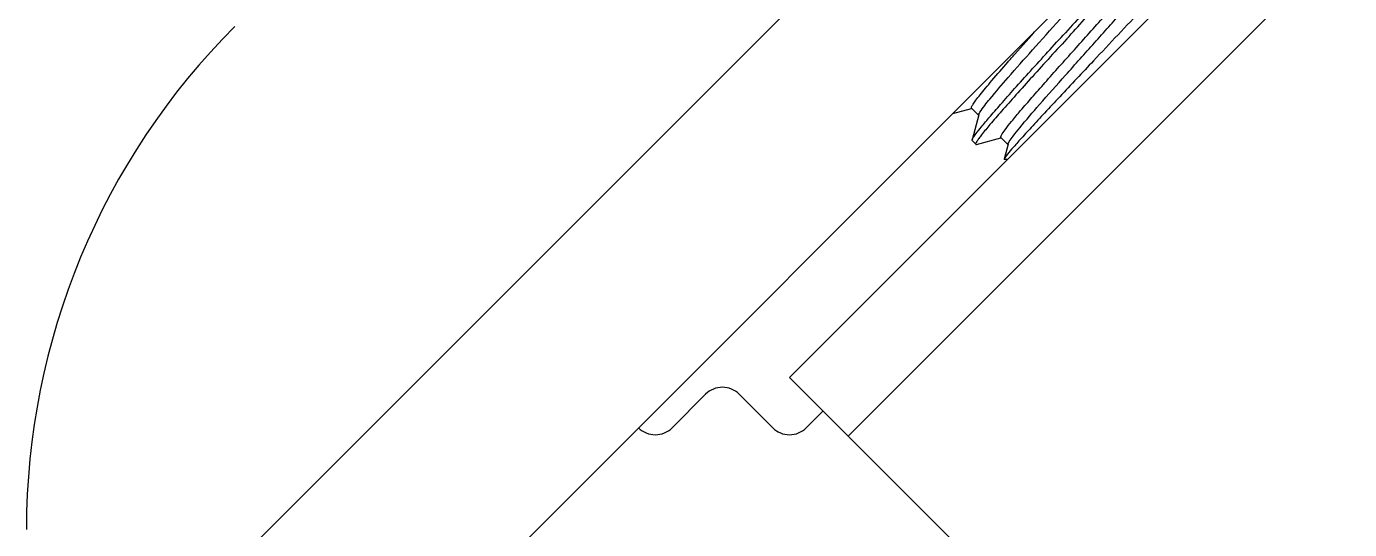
# Model space of a CAD drawing. Extents: x 4995099 to 5303443, y 4627657 to 4889583.
# Drawn here: x 5051249 to 5051869, y 4774135 to 4774371 of the extents above; entities that cross this region are included whole.
import ezdxf

# ---------------------------------------------------------------- set-up
doc = ezdxf.new("R2010")
doc.units = 0
doc.header["$LTSCALE"] = 1000
doc.header["$MEASUREMENT"] = 0
doc.layers.get('0').update_dxf_attribs({"color": 4, "linetype": 'CONTINUOUS'})

msp = doc.modelspace()

# ---------------------------------------------------------------- linework, layer by layer
at = {"linetype": 'Continuous'}
for p, q in [((5051606.78, 4774206.31), (5054788.53, 4777388.06)), ((5051634.3, 4774178.78), (5054816.05, 4777360.53)), ((5051324.92, 4774097.47), (5051795.52, 4774568.07)), ((5051465.17, 4774111.88), (5051858.44, 4774505.15)), ((5051683.35, 4774330.07), (5051692.12, 4774332.42)), ((5051692.09, 4774332.55), (5051695.43, 4774329.21)), ((5051695.5, 4774329.49), (5051692.35, 4774317.65)), ((5051692.37, 4774317.32), (5051692.35, 4774317.65)), ((5051694.09, 4774315.61), (5051692.37, 4774317.32)), ((5051694.42, 4774315.58), (5051705.89, 4774318.66)), ((5051705.85, 4774318.78), (5051709.19, 4774315.45)), ((5051709.26, 4774315.73), (5051707.4, 4774308.71)), ((5051707.4, 4774308.71), (5051707.47, 4774308.55)), ((5051709.01, 4774308.55), (5051707.47, 4774308.55)), ((5051606.78, 4774206.31), (5051929.22, 4773883.87)), ((5051606.78, 4774206.31), (5051929.22, 4773883.87)), ((5051551.7, 4774182.69), (5051567.43, 4774198.42)), ((5051583.16, 4774198.42), (5051598.89, 4774182.69)), ((5051614.62, 4774182.69), (5051622.51, 4774190.58))]:
    msp.add_line(p, q, dxfattribs=at)
for centre, radius, start, end in [((5051582.58, 4774134.93), 333.66, 135.00001, 179.99137), ((5051575.3, 4774190.56), 11.12, 44.99999, 135.00001), ((5051543.84, 4774190.56), 11.12, 224.99999, 315.00001), ((5051606.75, 4774190.56), 11.12, 224.99999, 315.00001)]:
    msp.add_arc(centre, radius, start, end, dxfattribs=at)
for points, knots in [([(5051696.08, 4774330.68), (5051697.42, 4774332.86), (5051701.89, 4774338.26), (5051710.11, 4774347.95), (5051721.12, 4774360.33), (5051733.43, 4774374.07), (5051745.54, 4774387.61), (5051754.78, 4774398.09), (5051760.9, 4774405.26), (5051764.24, 4774409.32), (5051766.53, 4774412.33), (5051767.69, 4774414.02), (5051767.99, 4774414.71)], [0, 0, 0, 0, 0.069491, 0.189091, 0.344864, 0.518441, 0.689316, 0.837304, 0.897101, 0.944984, 0.979576, 1, 1, 1, 1]), ([(5051779.86, 4774418.58), (5051779.97, 4774418.47), (5051779.78, 4774417.88), (5051779.31, 4774417.09), (5051778.36, 4774415.71), (5051776.34, 4774413.08), (5051772.76, 4774408.77), (5051767.38, 4774402.57), (5051760.74, 4774395.09), (5051753.1, 4774386.62), (5051744.78, 4774377.46), (5051739.04, 4774371.16), (5051736.12, 4774367.95)], [0, 0, 0, 0, 0.006599, 0.021626, 0.045784, 0.078991, 0.171389, 0.295469, 0.446524, 0.618793, 0.805664, 1, 1, 1, 1]), ([(5051737.83, 4774366.23), (5051743.29, 4774372.22), (5051751.25, 4774380.95), (5051761.36, 4774392.16), (5051767.87, 4774399.46), (5051773.26, 4774405.66), (5051777.44, 4774410.54), (5051780.03, 4774414), (5051781.41, 4774415.81), (5051781.6, 4774416.53)], [0, 0, 0, 0, 0.364385, 0.530801, 0.678898, 0.803593, 0.900611, 0.966703, 1, 1, 1, 1]), ([(5051705.85, 4774318.78), (5051705.76, 4774318.88), (5051705.84, 4774319.36), (5051706.48, 4774320.54), (5051708.22, 4774323.01), (5051711.24, 4774326.78), (5051715.46, 4774331.81), (5051720.69, 4774337.84), (5051726.74, 4774344.71), (5051733.38, 4774352.17), (5051742.66, 4774362.54), (5051751.87, 4774372.81), (5051760.61, 4774382.67), (5051766.29, 4774389.16), (5051771.02, 4774394.71), (5051774.7, 4774399.14), (5051777.03, 4774402.31), (5051778.25, 4774404.02), (5051778.43, 4774404.7)], [0, 0, 0, 0, 0.003453, 0.010691, 0.037881, 0.081592, 0.14037, 0.212138, 0.294327, 0.383985, 0.477885, 0.664851, 0.751185, 0.82854, 0.894141, 0.945652, 0.981282, 1, 1, 1, 1]), ([(5051709.81, 4774316.85), (5051710.36, 4774317.77), (5051711.98, 4774319.96), (5051716.65, 4774325.79), (5051724.88, 4774335.29), (5051736.62, 4774348.53), (5051747.5, 4774360.65), (5051756.36, 4774370.56), (5051762.59, 4774377.57), (5051768.22, 4774383.99), (5051773.06, 4774389.6), (5051776.94, 4774394.25), (5051779.71, 4774397.74), (5051781.29, 4774400.02), (5051781.87, 4774401.12), (5051781.93, 4774401.57), (5051781.84, 4774401.65)], [0, 0, 0, 0, 0.029015, 0.073193, 0.201046, 0.367057, 0.54952, 0.639452, 0.72454, 0.801975, 0.869211, 0.924044, 0.964704, 0.989971, 0.996717, 1, 1, 1, 1]), ([(5051778.93, 4774386.33), (5051776.74, 4774383.96), (5051766.9, 4774373.4), (5051756.99, 4774362.91), (5051749.32, 4774354.75)], [0, 0, 0, 0, 0.223731, 1, 1, 1, 1]), ([(5051709.12, 4774354.09), (5051710.2, 4774355.33), (5051714.83, 4774360.57), (5051719.49, 4774365.79), (5051723.06, 4774369.78)], [0, 0, 0, 0, 0.235512, 1, 1, 1, 1]), ([(5051692.35, 4774317.65), (5051692.54, 4774318.36), (5051693.92, 4774320.18), (5051696.51, 4774323.63), (5051700.69, 4774328.52), (5051706.08, 4774334.72), (5051712.59, 4774342.01), (5051722.7, 4774353.23), (5051730.66, 4774361.96), (5051736.12, 4774367.95)], [0, 0, 0, 0, 0.033241, 0.099295, 0.196291, 0.32098, 0.469094, 0.635539, 1, 1, 1, 1]), ([(5051737.83, 4774366.23), (5051734.91, 4774363.02), (5051729.17, 4774356.72), (5051720.85, 4774347.56), (5051713.22, 4774339.09), (5051706.57, 4774331.61), (5051701.19, 4774325.41), (5051697.61, 4774321.1), (5051695.59, 4774318.47), (5051694.65, 4774317.09), (5051694.17, 4774316.3), (5051693.98, 4774315.71), (5051694.09, 4774315.61)], [0, 0, 0, 0, 0.194338, 0.381212, 0.553481, 0.704536, 0.828613, 0.92101, 0.954219, 0.978374, 0.993402, 1, 1, 1, 1]), ([(5051692.09, 4774332.55), (5051691.95, 4774332.69), (5051692.27, 4774333.52), (5051692.95, 4774334.63), (5051694.34, 4774336.58), (5051696.27, 4774339.04), (5051698.79, 4774342.11), (5051703.1, 4774347.21), (5051706.62, 4774351.25), (5051709.12, 4774354.09)], [0, 0, 0, 0, 0.022206, 0.074532, 0.158683, 0.27372, 0.417905, 0.588944, 1, 1, 1, 1]), ([(5051749.32, 4774354.75), (5051744.04, 4774349.15), (5051736.38, 4774341.01), (5051726.63, 4774330.57), (5051720.4, 4774323.84), (5051715.23, 4774318.18), (5051711.33, 4774313.77), (5051708.91, 4774310.96), (5051707.79, 4774309.42), (5051707.45, 4774308.91), (5051707.4, 4774308.71)], [0, 0, 0, 0, 0.37043, 0.538559, 0.687482, 0.812003, 0.90768, 0.97105, 0.98988, 1, 1, 1, 1]), ([(5051695.5, 4774329.49), (5051695.52, 4774329.57), (5051695.67, 4774329.99), (5051695.9, 4774330.37), (5051696.08, 4774330.68)], [0, 0, 0, 0, 0.181527, 1, 1, 1, 1]), ([(5051694.09, 4774315.61), (5051694.12, 4774315.57), (5051694.24, 4774315.54), (5051694.35, 4774315.56), (5051694.42, 4774315.58)], [0, 0, 0, 0, 0.398964, 1, 1, 1, 1]), ([(5051709.26, 4774315.73), (5051709.28, 4774315.81), (5051709.42, 4774316.2), (5051709.63, 4774316.56), (5051709.81, 4774316.85)], [0, 0, 0, 0, 0.183551, 1, 1, 1, 1])]:
    msp.add_open_spline(points, degree=3, knots=knots, dxfattribs=at)

doc.saveas('drawing.dxf')
